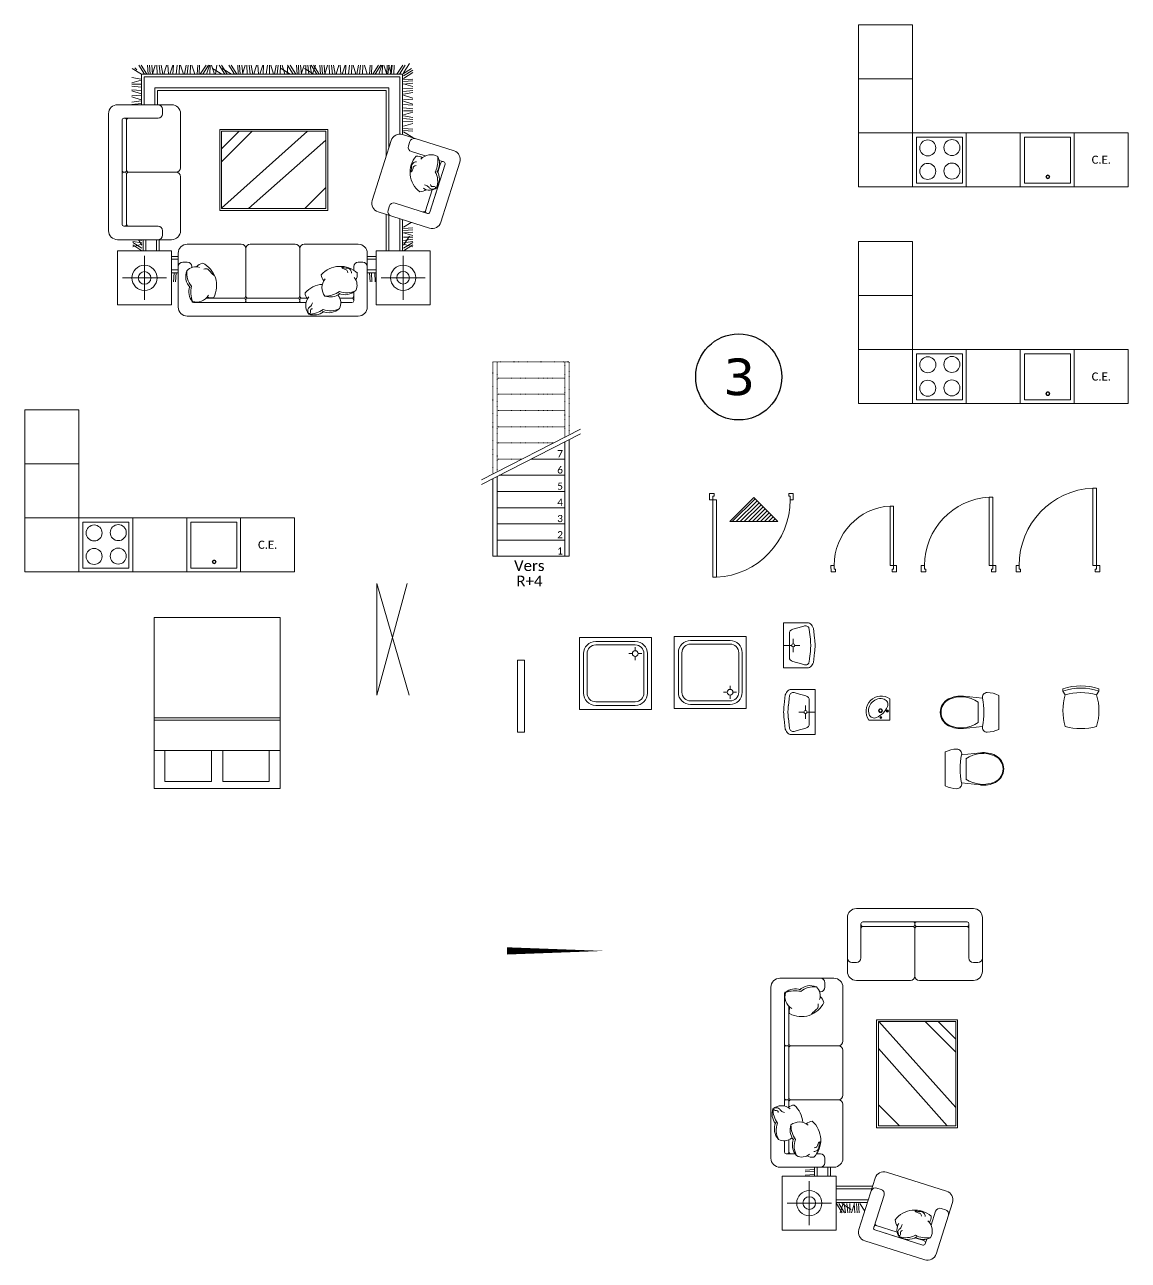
# Model space of a CAD drawing. Header units: millimetres. Extents: x -14819 to 43195, y -10328 to 20814.
# Drawn here: x -5860 to -4633, y -2181 to -808 of the extents above; entities that cross this region are included whole.
import ezdxf
from ezdxf.enums import TextEntityAlignment as Align

# ---------------------------------------------------------------- set-up
doc = ezdxf.new("R2010")
doc.units = ezdxf.units.MM
doc.linetypes.add('ACAD_ISO03W100', pattern=[30, 12, -18])
doc.linetypes.add('Chemin', pattern=[0.5, 0.3, -0.2])
for name, color, linetype, lineweight in [('04 - Vu', 34, 'Continuous', 18), ('05 - Menuiserie', 150, 'Continuous', 5), ('14 - Sanitaires', 130, 'Continuous', 9), ('50 - Signes', 12, 'Continuous', 9), ('52 - Projections', 22, 'ACAD_ISO03W100', 5), ('59 - TxT', 120, 'Continuous', 0), ('60 - Mobilier', 112, 'Continuous', 9), ('Etiquette', 7, 'Continuous', 13), ('Texte', 7, 'Continuous', 18)]:
    doc.layers.add(name, color=color, linetype=linetype, lineweight=lineweight)
doc.layers.add('_N° LOT', color=170, linetype='Continuous')
doc.styles.add('Legend', font='calibri.ttf')
doc.styles.add('style1', font='verdana.ttf')

# ---------------------------------------------------------------- blocks, each defined once
blk = doc.blocks.new('A$C25e289c3')
at = {"layer": '14 - Sanitaires', "color": 251, "true_color": 0x666666}
for p, q in [((-34.5, 32.9), (-33.2, 44)), ((-28.5, 43.2), (-28.9, 39.8)), ((0, 50.1), (-27.6, 50.1)), ((-23.5, 46.6), (-20.1, 45.7)), ((-20.1, 45.7), (-10.2, 43)), ((0, 50.1), (0, 0)), ((-29.8, 31.8), (-28.9, 39.8)), ((-10.7, 26.8), (-10.7, 32.4)), ((-6.5, 11.9), (-6.5, 38.2)), ((-34.5, 17.2), (-33.2, 6.1)), ((-29.8, 18.3), (-28.9, 10.3)), ((-12.4, 25), (-18.1, 25)), ((-10.7, 23.3), (-10.7, 17.6)), ((-9, 25), (0, 25)), ((-28.5, 6.9), (-28.9, 10.3)), ((0, 0), (-27.6, 0)), ((-23.5, 3.4), (-20.1, 4.4)), ((-20.1, 4.4), (-10.2, 7.1))]:
    blk.add_line(p, q, dxfattribs=at)
for centre, radius, start, end in [((-21.9, 40.5), 11.8, 133.9763, 162.942), ((-27, 45.2), 4.87, 97.0143, 129.7093), ((-24.5, 42.8), 4, 74.7976, 173.5074), ((-11.5, 38.2), 5, 0, 74.7976), ((30, 25), 65, 173.0334, 186.9663), ((29.8, 25), 60, 173.5074, 186.4924), ((-10.7, 25), 1.72, 270.0000000237623, 269.9999827206719), ((-21.9, 9.6), 11.8, 197.0579, 226.0236), ((-27, 4.8), 4.87, 230.2906, 262.9856), ((-24.5, 7.3), 4, 186.4925, 285.2023), ((-11.5, 11.9), 5, 285.2024, 359.9999)]:
    blk.add_arc(centre, radius, start, end, dxfattribs=at)
blk = doc.blocks.new('A$Cf6694d94')
at = {"layer": '14 - Sanitaires', "color": 251, "true_color": 0x666666}
for p, q in [((62, 75.5), (18, 75.5)), ((62, 71.6), (18, 71.6)), ((80, 80), (80, 0)), ((4.5, 62), (4.5, 18)), ((8.4, 62), (8.4, 18)), ((71.6, 18), (71.6, 62)), ((75.5, 18), (75.5, 62)), ((14.8, 18), (10.8, 18)), ((18, 21.2), (18, 25.2)), ((18, 14.8), (18, 10.8)), ((21.2, 18), (25.2, 18)), ((0, 0), (80, 0)), ((18, 8.4), (62, 8.4)), ((18, 4.5), (62, 4.5))]:
    blk.add_line(p, q, dxfattribs=at)
blk.add_lwpolyline([(80, 80), (0, 80), (0, 0)], dxfattribs=at)
blk.add_circle((18, 18), 3.2, dxfattribs=at)
for centre, radius, start, end in [((18, 62), 13.5, 90, 180), ((18, 62), 9.56, 90, 180), ((62, 62), 13.5, 360, 90), ((62, 62), 9.56, 360, 90), ((18, 18), 13.5, 180, 270), ((18, 18), 9.56, 180, 270), ((62, 18), 13.5, 270, 360), ((62, 18), 9.56, 270, 360)]:
    blk.add_arc(centre, radius, start, end, dxfattribs=at)
blk = doc.blocks.new('A$Cbc0bb2b0')
at = {"layer": '05 - Menuiserie', "linetype": 'Continuous'}
for points in [[(-37.6, 17.6), (-33, 15.5), (-34.3, 12.8), (-35.7, 13.4), (-37.4, 9.8), (-40.5, 11.3), (-37.6, 17.6)], [(27.7, -20.7), (31.4, -22.5), (-0.9, -91.3), (-4.6, -89.5), (27.7, -20.7)], [(37.6, -17.6), (33, -15.5), (31.8, -18.2), (33.1, -18.9), (31.4, -22.5), (34.6, -24), (37.6, -17.6)]]:
    blk.add_lwpolyline(points, dxfattribs=at)
at = {"layer": '50 - Signes', "linetype": 'Continuous'}
blk.add_arc((31.7, -22.5), 76.2, 154.9276, 241.5756, dxfattribs=at)
blk = doc.blocks.new('A$C30cf920b')
at = {"layer": '05 - Menuiserie', "linetype": 'Continuous'}
for points in [[(-33, 15.5), (-28.5, 13.4), (-29.8, 10.7), (-31.1, 11.3), (-32.8, 7.7), (-36, 9.2), (-33, 15.5)], [(-29.6, 6.1), (-32.8, 7.7), (-60.9, -52.1), (-57.6, -53.6), (-29.6, 6.1)], [(33, -15.5), (28.5, -13.4), (27.2, -16.1), (28.6, -16.7), (26.9, -20.4), (30.1, -21.8), (33, -15.5)]]:
    blk.add_lwpolyline(points, dxfattribs=at)
at = {"layer": '50 - Signes', "color": 30, "linetype": 'Continuous'}
blk.add_arc((-33, 7.8), 66.2, 248.1546, 334.8026, dxfattribs=at)
blk = doc.blocks.new('A$C3ab45c8f')
at = {"layer": '05 - Menuiserie', "linetype": 'Continuous'}
for points in [[(38.8, 7), (43, 7), (43, 93), (38.8, 93), (38.8, 7)], [(-46.5, 0), (-41.5, 0), (-41.5, 3), (-43, 3), (-43, 7), (-46.5, 7), (-46.5, 0)], [(46.5, 0), (41.5, 0), (41.5, 3), (43, 3), (43, 7), (46.5, 7), (46.5, 0)]]:
    blk.add_lwpolyline(points, dxfattribs=at)
at = {"layer": '50 - Signes', "color": 64, "linetype": 'Continuous'}
blk.add_arc((42.7, 7.4), 85.7, 92.5887, 180.254, dxfattribs=at)
blk = doc.blocks.new('A$Cd99badf2')
at = {"layer": '14 - Sanitaires', "color": 251, "true_color": 0x666666}
for p, q in [((-18.1, 15.6), (-39.3, 17.9)), ((0, -18.9), (0, 18.9)), ((-23.1, -11.3), (-23.1, 11.3)), ((-18.1, -15.6), (-39.3, -17.9))]:
    blk.add_line(p, q, dxfattribs=at)
for centre, major_axis, start_param, end_param in [((-48.4, 0), (0, -16.7), 3.601916, 5.822859), ((-48.4, 0), (0, -15.9), 3.60199, 5.822808), ((-42.5, -11.9), (0, -30), 3.034838, 3.601943), ((-41.8, -15.6), (0, -32.8), 2.52997, 3.570063), ((-13, 16.7), (0, -5.31), 3.141628, 4.912784), ((-94.8, 0), (0, -78.5), 1.370375, 1.771221), ((-13, -6.7), (0, -28.7), 2.672126, 3.141601), ((-41.8, 15.6), (0, -32.8), -0.42847, 0.611623), ((-42.5, 11.9), (0, -30), -0.46035, 0.106755), ((-13, -16.7), (0, -5.31), 4.511994, 6.28315), ((-13, 6.7), (0, -28.7), -0.000008, 0.469466)]:
    blk.add_ellipse(centre, major_axis=major_axis, ratio=0.9963, start_param=start_param, end_param=end_param, dxfattribs=at)
blk = doc.blocks.new('A$C1f02ad1f')
at = {"layer": '60 - Mobilier', "color": 251, "true_color": 0x666666}
blk.add_lwpolyline([(17.5, -37.5, 0.142857), (17.5, -2.5), (20, 1.7), (20, 4.2, 0.16432), (-20, 4.2), (-20, 1.7), (-17.5, -2.5, 0.142857), (-17.5, -37.5, 0.142857)], format="xyb", close=True, dxfattribs=at)
for centre, start, end in [((0, -57.5), 71.3371, 108.6629), ((0, -62.5), 73.7398, 106.2602)]:
    blk.add_arc(centre, 62.5, start, end, dxfattribs=at)
blk = doc.blocks.new('N° LOT')
blk.add_circle((0, 0), 0.525)
at = {"style": 'style1'}
blk.add_attdef('LOT', text='', height=0.263, dxfattribs=at).set_placement((0.006, 0.001), align=Align.MIDDLE_CENTER)
blk = doc.blocks.new('A$C5cb1e6e4')
at = {"layer": '14 - Sanitaires', "color": 251, "true_color": 0x666666}
for q in [(0, 392), (393, 0)]:
    blk.add_line((0, 0), q, dxfattribs=at)
for centre, radius in [((48, 168), 19), ((48, 168), 10), ((175, 175), 34.6), ((168, 48), 19), ((175, 175), 26.5), ((168, 48), 10)]:
    blk.add_circle(centre, radius, dxfattribs=at)
for centre, radius, start, end in [((163, 161), 282, 325.0241, 125.2347), ((138, 290), 100, 108.4349, 204.3843), ((420, 418), 410, 204.3843, 245.6157), ((176, 174), 222, 341.5651, 108.4349), ((292, 136), 100, 245.6157, 341.5651)]:
    blk.add_arc(centre, radius, start, end, dxfattribs=at)
blk = doc.blocks.new('A$Ca6e70836')
at = {"layer": '60 - Mobilier', "color": 251, "true_color": 0x666666}
for p, q in [((190, 140), (0, 140)), ((0, 140), (0, 0)), ((42.2, 140), (42.1, 0)), ((75.6, 140), (75.6, 0)), ((78.4, 140), (78.3, 0)), ((190, 0), (190, 140)), ((7.8, 128), (42.3, 128)), ((7.8, 128), (7.8, 76.4)), ((42.2, 76.4), (7.8, 76.4)), ((7.7, 63.5), (7.7, 12)), ((42.1, 63.5), (7.7, 63.5)), ((0, 0), (190, 0)), ((7.7, 12), (42.1, 12))]:
    blk.add_line(p, q, dxfattribs=at)
blk = doc.blocks.new('A$C939d5380')
at = {"layer": '60 - Mobilier', "color": 251, "true_color": 0x666666}
for points in [[(60, 180), (0, 180), (0, 120), (60, 120)], [(60, 120), (0, 120), (0, 60), (60, 60)], [(60, 60), (0, 60), (0, 0), (60, 0)], [(120, 60), (60, 60), (60, 0), (120, 0)], [(115.6, 4), (64.5, 4), (64.5, 55.1), (115.6, 55.1)], [(180, 60), (120, 60), (120, 0), (180, 0)], [(240, 60), (180, 60), (180, 0), (240, 0)], [(235.7, 4), (184.6, 4), (184.6, 55.1), (235.7, 55.1)], [(300, 60), (240, 60), (240, 0), (300, 0)]]:
    blk.add_lwpolyline(points, close=True, dxfattribs=at)
for centre, radius in [((77.2, 43.1), 8.9), ((104, 43.5), 8.9), ((77.1, 17), 8.9), ((103.9, 17.4), 8.9), ((210.6, 11), 2.07), ((210.6, 11), 1.64)]:
    blk.add_circle(centre, radius, dxfattribs=at)
at = {"layer": '59 - TxT', "linetype": 'Chemin', "ltscale": 0.1, "style": 'Legend'}
blk.add_text('C.E.', height=9, dxfattribs=at).set_placement((270, 30), align=Align.MIDDLE_CENTER)
blk = doc.blocks.new('A$C1CFF74B6')
at = {"layer": '50 - Signes', "linetype": 'Continuous', "transparency": 33554687}
h = blk.add_hatch(dxfattribs=at)
h.set_pattern_fill('ANSI31', color=256)
h.set_pattern_definition([(45, (-8269.608, -2297.6024), (-2.245064, 2.245064), [])])
h.paths.add_polyline_path([(26.75, 26.75), (0, 0), (53.5, 0)])
at = {"layer": '50 - Signes', "linetype": 'Continuous'}
for points in [[(53.5, 0), (26.75, 26.75), (0, 0)], [(0, 0), (53.5, 0)]]:
    blk.add_lwpolyline(points, dxfattribs=at)

msp = doc.modelspace()

# ---------------------------------------------------------------- linework, layer by layer
at = {"layer": '04 - Vu', "ltscale": 0.3}
for p, q in [((-5297.13, -1290.56), (-5259.63, -1290.56)), ((-5297.13, -1290.56), (-5259.63, -1290.56)), ((-5332.32, -1308.56), (-5259.63, -1308.56)), ((-5334.63, -1326.56), (-5259.63, -1326.56)), ((-5334.63, -1326.56), (-5259.63, -1326.56)), ((-5334.63, -1344.56), (-5259.63, -1344.56)), ((-5334.63, -1344.56), (-5259.63, -1344.56)), ((-5334.63, -1362.56), (-5259.63, -1362.56)), ((-5334.63, -1362.56), (-5259.63, -1362.56)), ((-5334.63, -1380.56), (-5259.63, -1380.56)), ((-5334.63, -1380.56), (-5259.63, -1380.56)), ((-5334.63, -1398.56), (-5259.63, -1398.56)), ((-5334.63, -1398.56), (-5259.63, -1398.56))]:
    msp.add_line(p, q, dxfattribs=at)
at = {"layer": '04 - Vu', "linetype": 'Continuous'}
for points in [[(-5259.63, -1398.56), (-5259.63, -1271.38)], [(-5254.63, -1398.56), (-5254.63, -1268.82)], [(-5334.63, -1398.56), (-5339.63, -1398.56)], [(-5259.63, -1398.56), (-5254.63, -1398.56)]]:
    msp.add_lwpolyline(points, dxfattribs=at)
at = {"layer": '04 - Vu', "ltscale": 0.3}
for points in [[(-5339.63, -1398.56), (-5339.63, -1312.3)], [(-5334.63, -1398.56), (-5334.63, -1309.74)]]:
    msp.add_lwpolyline(points, dxfattribs=at)
at = {"layer": '14 - Sanitaires', "color": 251, "true_color": 0x666666}
msp.add_lwpolyline([(-5312.16, -1513.99), (-5312.16, -1593.99), (-5304.16, -1593.99), (-5304.16, -1513.99), (-5312.16, -1513.99)], dxfattribs=at)
at = {"layer": '50 - Signes', "ltscale": 0.3, "flags": 128}
for points in [[(-5297.13, -1285.56, 0, 0, 0), (-5297.13, -1200.56, 20, 0, 0), (-5297.13, -1182.56, 0, 0, 0)], [(-5297.13, -1285.56, 0, 0, 0), (-5297.13, -1200.56, 20, 0, 0), (-5297.13, -1182.56, 0, 0, 0)], [(-5297.13, -1398.56, 0, 0, 0), (-5297.13, -1308.56, 20, 0, 0), (-5297.13, -1290.56, 0, 0, 0)], [(-5297.13, -1398.56, 0, 0, 0), (-5297.13, -1308.56, 20, 0, 0), (-5297.13, -1290.56, 0, 0, 0)]]:
    msp.add_lwpolyline(points, format="xyseb", dxfattribs=at)
at = {"layer": '50 - Signes', "linetype": 'Continuous', "flags": 128}
for points in [[(-5352.13, -1313.69), (-5242.13, -1257.43)], [(-5352.13, -1318.69), (-5242.13, -1262.43)]]:
    msp.add_lwpolyline(points, dxfattribs=at)
at = {"layer": '52 - Projections', "ltscale": 0.04}
for points in [[(-5339.63, -1307.3), (-5339.63, -1182.56)], [(-5339.63, -1182.56), (-5254.63, -1182.56)], [(-5334.63, -1304.74), (-5334.63, -1182.56)], [(-5259.63, -1266.38), (-5259.63, -1182.56)], [(-5254.63, -1263.82), (-5254.63, -1182.56)], [(-5334.63, -1200.56), (-5259.63, -1200.56)], [(-5334.63, -1218.56), (-5259.63, -1218.56)], [(-5334.63, -1236.56), (-5259.63, -1236.56)], [(-5334.63, -1254.56), (-5259.63, -1254.56)], [(-5334.63, -1272.56), (-5271.72, -1272.56)], [(-5334.63, -1290.56), (-5306.91, -1290.56)]]:
    msp.add_lwpolyline(points, dxfattribs=at)
at = {"layer": '60 - Mobilier', "color": 251, "true_color": 0x666666}
for p, q in [((-5438.68, -861.24), (-5432.3, -851.07)), ((-5730.15, -862.82), (-5740.32, -856.43)), ((-5737.39, -855.84), (-5735.33, -857.91)), ((-5726.69, -862.82), (-5733.07, -852.65)), ((-5723.99, -862.82), (-5730.37, -852.65)), ((-5730.15, -862.82), (-5730.15, -896.69)), ((-5439.93, -862.82), (-5730.15, -862.82)), ((-5722.53, -862.82), (-5723.16, -852.65)), ((-5720.43, -862.82), (-5721.06, -852.65)), ((-5717.64, -862.82), (-5718.57, -852.65)), ((-5714.73, -852.65), (-5717.89, -862.82)), ((-5712.74, -862.82), (-5712.94, -852.65)), ((-5709.39, -862.82), (-5710.54, -852.65)), ((-5706.44, -862.82), (-5708.07, -852.65)), ((-5702.14, -852.65), (-5705.3, -862.82)), ((-5700.11, -862.82), (-5700.77, -852.65)), ((-5698.64, -862.82), (-5695.19, -852.65)), ((-5695, -862.82), (-5694.34, -852.65)), ((-5691.38, -862.82), (-5690.23, -852.65)), ((-5688.03, -862.82), (-5687.83, -852.65)), ((-5686.47, -852.65), (-5683.3, -862.82)), ((-5682.16, -862.82), (-5680.53, -852.65)), ((-5679.21, -862.82), (-5678.07, -852.65)), ((-5675.86, -862.82), (-5675.67, -852.65)), ((-5673.87, -852.65), (-5670.71, -862.82)), ((-5668.18, -862.82), (-5667.54, -852.65)), ((-5666.08, -862.82), (-5665.44, -852.65)), ((-5664.62, -862.82), (-5658.23, -852.65)), ((-5661.92, -862.82), (-5655.54, -852.65)), ((-5657.84, -862.82), (-5654.38, -852.65)), ((-5654.2, -862.82), (-5653.54, -852.65)), ((-5652.17, -852.65), (-5649.01, -862.82)), ((-5640.83, -862.82), (-5650.99, -856.43)), ((-5647.87, -862.82), (-5646.24, -852.65)), ((-5637.36, -862.82), (-5643.74, -852.65)), ((-5634.66, -862.82), (-5641.04, -852.65)), ((-5630.04, -862.82), (-5640.2, -856.43)), ((-5626.57, -862.82), (-5632.95, -852.65)), ((-5623.87, -862.82), (-5630.25, -852.65)), ((-5622.41, -862.82), (-5623.04, -852.65)), ((-5620.31, -862.82), (-5620.95, -852.65)), ((-5617.52, -862.82), (-5618.45, -852.65)), ((-5614.61, -852.65), (-5617.78, -862.82)), ((-5612.62, -862.82), (-5612.82, -852.65)), ((-5609.27, -862.82), (-5610.42, -852.65)), ((-5606.32, -862.82), (-5607.95, -852.65)), ((-5602.02, -852.65), (-5605.18, -862.82)), ((-5599.99, -862.82), (-5600.65, -852.65)), ((-5598.52, -862.82), (-5595.07, -852.65)), ((-5594.88, -862.82), (-5594.22, -852.65)), ((-5591.26, -862.82), (-5590.11, -852.65)), ((-5587.91, -862.82), (-5587.71, -852.65)), ((-5586.35, -852.65), (-5583.18, -862.82)), ((-5582.04, -862.82), (-5580.42, -852.65)), ((-5579.09, -862.82), (-5577.95, -852.65)), ((-5575.75, -862.82), (-5575.55, -852.65)), ((-5564.73, -862.82), (-5574.89, -856.43)), ((-5573.76, -852.65), (-5570.59, -862.82)), ((-5568.06, -862.82), (-5567.42, -852.65)), ((-5561.26, -862.82), (-5567.64, -852.65)), ((-5558.56, -862.82), (-5564.94, -852.65)), ((-5557.1, -862.82), (-5557.74, -852.65)), ((-5555, -862.82), (-5555.64, -852.65)), ((-5552.21, -862.82), (-5553.14, -852.65)), ((-5549.3, -852.65), (-5552.47, -862.82)), ((-5538.6, -862.82), (-5548.77, -856.43)), ((-5547.31, -862.82), (-5547.51, -852.65)), ((-5543.96, -862.82), (-5545.11, -852.65)), ((-5541.01, -862.82), (-5542.64, -852.65)), ((-5535.13, -862.82), (-5541.52, -852.65)), ((-5536.71, -852.65), (-5539.87, -862.82)), ((-5532.43, -862.82), (-5538.82, -852.65)), ((-5530.98, -862.82), (-5531.61, -852.65)), ((-5528.88, -862.82), (-5529.51, -852.65)), ((-5526.09, -862.82), (-5527.01, -852.65)), ((-5523.18, -852.65), (-5526.34, -862.82)), ((-5521.19, -862.82), (-5521.39, -852.65)), ((-5517.84, -862.82), (-5518.99, -852.65)), ((-5514.89, -862.82), (-5516.52, -852.65)), ((-5510.59, -852.65), (-5513.75, -862.82)), ((-5508.56, -862.82), (-5509.22, -852.65)), ((-5507.09, -862.82), (-5503.63, -852.65)), ((-5503.45, -862.82), (-5502.79, -852.65)), ((-5499.82, -862.82), (-5498.68, -852.65)), ((-5496.48, -862.82), (-5496.28, -852.65)), ((-5494.92, -852.65), (-5491.75, -862.82)), ((-5490.61, -862.82), (-5488.98, -852.65)), ((-5487.66, -862.82), (-5486.52, -852.65)), ((-5484.31, -862.82), (-5484.11, -852.65)), ((-5482.32, -852.65), (-5479.16, -862.82)), ((-5476.62, -862.82), (-5475.99, -852.65)), ((-5474.52, -862.82), (-5473.89, -852.65)), ((-5473.07, -862.82), (-5466.68, -852.65)), ((-5470.37, -862.82), (-5463.98, -852.65)), ((-5466.29, -862.82), (-5462.83, -852.65)), ((-5462.65, -862.82), (-5461.99, -852.65)), ((-5460.62, -852.65), (-5457.45, -862.82)), ((-5457.34, -862.82), (-5457.14, -852.65)), ((-5456.31, -862.82), (-5454.69, -852.65)), ((-5455.35, -852.65), (-5452.19, -862.82)), ((-5453.36, -862.82), (-5452.22, -852.65)), ((-5452.44, -862.82), (-5451.51, -852.65)), ((-5449.65, -862.82), (-5449.02, -852.65)), ((-5446.09, -862.82), (-5439.71, -852.65)), ((-5443.39, -862.82), (-5437.01, -852.65)), ((-5439.93, -862.82), (-5429.76, -856.43)), ((-5439.93, -929.95), (-5439.93, -862.82)), ((-5438.68, -864.71), (-5428.51, -858.33)), ((-5438.68, -867.41), (-5428.51, -861.02)), ((-5730.52, -868.17), (-5740.69, -866.54)), ((-5740.69, -872.47), (-5730.52, -869.31)), ((-5730.52, -874.03), (-5740.69, -873.83)), ((-5730.52, -877.38), (-5740.69, -876.24)), ((-5727.15, -865.82), (-5727.15, -896.69)), ((-5442.93, -865.82), (-5727.15, -865.82)), ((-5715.15, -896.69), (-5715.15, -877.82)), ((-5715.15, -877.82), (-5454.93, -877.82)), ((-5454.93, -877.82), (-5454.93, -944.42)), ((-5442.93, -929.5), (-5442.93, -865.82)), ((-5438.68, -868.87), (-5428.51, -868.23)), ((-5438.68, -870.97), (-5428.51, -870.33)), ((-5438.68, -873.75), (-5428.51, -872.83)), ((-5428.51, -876.66), (-5438.68, -873.5)), ((-5438.68, -878.65), (-5428.51, -878.46)), ((-5730.52, -881), (-5740.69, -880.34)), ((-5730.52, -884.64), (-5740.69, -881.19)), ((-5730.52, -886.11), (-5740.69, -886.78)), ((-5740.69, -888.14), (-5730.52, -891.31)), ((-5730.52, -892.45), (-5740.69, -894.07)), ((-5712.15, -880.82), (-5712.15, -896.69)), ((-5457.93, -880.82), (-5712.15, -880.82)), ((-5457.93, -953.9), (-5457.93, -880.82)), ((-5438.68, -882), (-5428.51, -880.86)), ((-5438.68, -884.95), (-5428.51, -883.32)), ((-5428.51, -889.26), (-5438.68, -886.09)), ((-5438.68, -891.28), (-5428.51, -890.62)), ((-5696.62, -896.69), (-5756.62, -896.69)), ((-5730.52, -895.4), (-5740.69, -896.54)), ((-5706.62, -906.69), (-5706.62, -901.69)), ((-5438.68, -892.75), (-5428.51, -896.21)), ((-5438.68, -896.39), (-5428.51, -897.05)), ((-5438.68, -900.02), (-5428.51, -901.16)), ((-5438.68, -903.36), (-5428.51, -903.56)), ((-5428.51, -904.93), (-5438.68, -908.09)), ((-5766.62, -906.69), (-5766.62, -1036.69)), ((-5751.62, -1029.69), (-5751.62, -913.69)), ((-5749.62, -911.69), (-5711.62, -911.69)), ((-5746.62, -969.69), (-5746.62, -913.69)), ((-5686.62, -966.69), (-5686.62, -906.69)), ((-5438.68, -909.23), (-5428.51, -910.86)), ((-5438.68, -912.18), (-5428.51, -913.33)), ((-5438.68, -915.53), (-5428.51, -915.73)), ((-5428.51, -917.52), (-5438.68, -920.68)), ((-5522.97, -924.19), (-5642.97, -924.19)), ((-5642.97, -924.19), (-5642.97, -1014.19)), ((-5524.97, -926.19), (-5640.97, -926.19)), ((-5640.97, -926.19), (-5640.97, -1012.19)), ((-5621.44, -926.19), (-5640.97, -945.72)), ((-5607.07, -926.19), (-5640.97, -960.09)), ((-5545.34, -926.19), (-5640.97, -1011.81)), ((-5524.97, -1012.19), (-5524.97, -926.19)), ((-5522.97, -1014.19), (-5522.97, -924.19)), ((-5382.66, -948.07), (-5439.87, -929.97)), ((-5438.68, -923.22), (-5428.51, -923.85)), ((-5438.68, -925.32), (-5428.51, -925.95)), ((-5438.68, -926.78), (-5428.51, -933.16)), ((-5524.97, -935.99), (-5611.17, -1012.19)), ((-5452.42, -936.49), (-5473.53, -1003.23)), ((-5433.35, -942.52), (-5431.84, -937.75)), ((-5430.09, -948.8), (-5414.62, -953.69)), ((-5399.25, -958.55), (-5393.86, -960.26)), ((-5397.26, -1027.36), (-5376.14, -960.62)), ((-5394.81, -959.96), (-5393.86, -960.26)), ((-5749.62, -971.69), (-5748.62, -971.69)), ((-5746.62, -973.69), (-5746.62, -1029.69)), ((-5691.62, -971.69), (-5744.12, -971.69)), ((-5392.56, -962.77), (-5409.45, -1016.16)), ((-5400.66, -971.82), (-5397.87, -962.99)), ((-5397.87, -962.99), (-5397.32, -961.26)), ((-5686.62, -1036.69), (-5686.62, -976.69)), ((-5397.64, -978.82), (-5409.45, -1016.16)), ((-5524.97, -988.79), (-5548.36, -1012.19)), ((-5414.22, -1014.65), (-5406.82, -991.27)), ((-5642.97, -1014.19), (-5522.97, -1014.19)), ((-5640.97, -1012.19), (-5524.97, -1012.19)), ((-5467.02, -1015.78), (-5409.81, -1033.88)), ((-5454.46, -1009.26), (-5455.97, -1014.03)), ((-5411.96, -1017.46), (-5448.19, -1006)), ((-5457.93, -1059.03), (-5457.93, -1018.65)), ((-5454.93, -1019.6), (-5454.93, -1059.03)), ((-5442.93, -1059.03), (-5442.93, -1023.4)), ((-5439.93, -1059.03), (-5439.93, -1024.35)), ((-5438.68, -1032.84), (-5430.11, -1027.45)), ((-5411.96, -1017.46), (-5412.91, -1017.16)), ((-5749.62, -1031.69), (-5711.62, -1031.69)), ((-5706.62, -1036.69), (-5706.62, -1041.69)), ((-5438.68, -1034.29), (-5428.51, -1033.66)), ((-5438.68, -1036.39), (-5428.51, -1035.76)), ((-5438.68, -1039.18), (-5428.51, -1038.26)), ((-5428.51, -1042.09), (-5438.68, -1038.93)), ((-5438.68, -1052.79), (-5432.3, -1042.63)), ((-5756.62, -1046.69), (-5696.62, -1046.69)), ((-5729.56, -1050.38), (-5739.73, -1048.75)), ((-5729.56, -1056.26), (-5739.73, -1049.88)), ((-5739.73, -1054.68), (-5729.56, -1051.52)), ((-5729.56, -1058.96), (-5739.73, -1052.58)), ((-5729.56, -1047.43), (-5736.17, -1046.69)), ((-5729.56, -1052.79), (-5733.4, -1046.69)), ((-5728.32, -1059.03), (-5728.32, -1046.69)), ((-5725.32, -1059.03), (-5725.32, -1046.69)), ((-5713.32, -1046.69), (-5713.32, -1059.03)), ((-5710.32, -1059.03), (-5710.32, -1046.69)), ((-5619.12, -1051.69), (-5679.12, -1051.69)), ((-5614.12, -1109.19), (-5614.12, -1056.69)), ((-5559.12, -1051.69), (-5609.12, -1051.69)), ((-5554.12, -1109.19), (-5554.12, -1056.69)), ((-5489.12, -1051.69), (-5549.12, -1051.69)), ((-5438.68, -1044.08), (-5428.51, -1043.88)), ((-5438.68, -1047.43), (-5428.51, -1046.29)), ((-5438.68, -1050.38), (-5428.51, -1048.75)), ((-5438.68, -1056.26), (-5428.51, -1049.88)), ((-5428.51, -1054.68), (-5438.68, -1051.52)), ((-5438.68, -1058.96), (-5428.51, -1052.58)), ((-5756.62, -1059.19), (-5696.62, -1059.19)), ((-5756.62, -1119.19), (-5756.62, -1059.19)), ((-5726.62, -1064.69), (-5726.62, -1113.69)), ((-5696.62, -1059.19), (-5696.62, -1119.19)), ((-5689.12, -1065.39), (-5696.62, -1065.39)), ((-5696.62, -1068.39), (-5689.12, -1068.39)), ((-5689.12, -1061.69), (-5689.12, -1121.69)), ((-5479.12, -1121.69), (-5479.12, -1061.69)), ((-5479.12, -1065.39), (-5469.22, -1065.39)), ((-5469.22, -1068.39), (-5479.12, -1068.39)), ((-5469.22, -1059.03), (-5409.22, -1059.03)), ((-5469.22, -1119.03), (-5469.22, -1059.03)), ((-5439.22, -1113.53), (-5439.22, -1064.53)), ((-5409.22, -1059.03), (-5409.22, -1119.03)), ((-5689.12, -1080.39), (-5696.62, -1080.39)), ((-5689.12, -1083.39), (-5696.62, -1083.39)), ((-5693.72, -1083.39), (-5694.35, -1093.56)), ((-5691.62, -1083.39), (-5692.25, -1093.56)), ((-5679.12, -1071.69), (-5684.12, -1071.69)), ((-5674.12, -1077.53), (-5674.12, -1076.69)), ((-5494.12, -1076.69), (-5494.12, -1080.84)), ((-5484.12, -1071.69), (-5489.12, -1071.69)), ((-5479.12, -1080.39), (-5469.22, -1080.39)), ((-5479.12, -1083.39), (-5469.22, -1083.39)), ((-5476.62, -1083.39), (-5475.99, -1093.56)), ((-5474.52, -1083.39), (-5473.89, -1093.56)), ((-5470.85, -1083.39), (-5470.22, -1093.56)), ((-5751.12, -1089.19), (-5702.12, -1089.19)), ((-5463.72, -1089.03), (-5414.72, -1089.03)), ((-5616.12, -1111.69), (-5658.08, -1111.69)), ((-5556.12, -1111.69), (-5612.12, -1111.69)), ((-5552.12, -1111.69), (-5546, -1111.69)), ((-5509.64, -1111.69), (-5496.12, -1111.69)), ((-5494.12, -1104.93), (-5494.12, -1114.69)), ((-5696.62, -1119.19), (-5756.62, -1119.19)), ((-5674.12, -1114.69), (-5674.12, -1114.43)), ((-5547.04, -1116.69), (-5672.12, -1116.69)), ((-5614.12, -1114.69), (-5614.12, -1113.69)), ((-5554.12, -1114.69), (-5554.12, -1113.69)), ((-5496.12, -1116.69), (-5508.46, -1116.69)), ((-5409.22, -1119.03), (-5469.22, -1119.03)), ((-5679.12, -1131.69), (-5489.12, -1131.69)), ((-4805.46, -1789.93), (-4935.46, -1789.93)), ((-4945.46, -1799.93), (-4945.46, -1859.93)), ((-4930.46, -1806.93), (-4930.46, -1844.93)), ((-4928.46, -1804.93), (-4812.46, -1804.93)), ((-4872.46, -1809.93), (-4928.46, -1809.93)), ((-4870.46, -1806.93), (-4870.46, -1807.93)), ((-4870.46, -1864.93), (-4870.46, -1812.43)), ((-4868.46, -1809.93), (-4812.46, -1809.93)), ((-4810.46, -1806.93), (-4810.46, -1844.93)), ((-4795.46, -1859.93), (-4795.46, -1799.93)), ((-4935.46, -1849.93), (-4940.46, -1849.93)), ((-4805.46, -1849.93), (-4800.46, -1849.93)), ((-5030.46, -1877.43), (-5030.46, -2067.43)), ((-4960.46, -1867.43), (-5020.46, -1867.43)), ((-4970.46, -1877.43), (-4970.46, -1872.43)), ((-4950.46, -1937.43), (-4950.46, -1877.43)), ((-4935.46, -1869.93), (-4875.46, -1869.93)), ((-4865.46, -1869.93), (-4805.46, -1869.93)), ((-5015.46, -2009.51), (-5015.46, -1884.43)), ((-5013.46, -1882.43), (-5013.21, -1882.43)), ((-4976.31, -1882.43), (-4975.46, -1882.43)), ((-5010.46, -1940.43), (-5010.46, -1898.47)), ((-4912.96, -1913.58), (-4912.96, -2033.58)), ((-4822.96, -1913.58), (-4912.96, -1913.58)), ((-4910.96, -1915.58), (-4910.96, -2031.58)), ((-4824.96, -1915.58), (-4910.96, -1915.58)), ((-4824.96, -2011.21), (-4910.59, -1915.58)), ((-4824.96, -1949.49), (-4858.86, -1915.58)), ((-4824.96, -1935.12), (-4844.49, -1915.58)), ((-4824.96, -2031.58), (-4824.96, -1915.58)), ((-4822.96, -2033.58), (-4822.96, -1913.58)), ((-5013.46, -1942.43), (-5012.46, -1942.43)), ((-5010.46, -2000.43), (-5010.46, -1944.43)), ((-5007.96, -1942.43), (-4955.46, -1942.43)), ((-4950.46, -1997.43), (-4950.46, -1947.43)), ((-4834.76, -2031.58), (-4910.96, -1945.38)), ((-5013.46, -2002.43), (-5012.46, -2002.43)), ((-5010.46, -2004.43), (-5010.46, -2010.55)), ((-5007.96, -2002.43), (-4955.46, -2002.43)), ((-4950.46, -2067.43), (-4950.46, -2007.43)), ((-4887.57, -2031.58), (-4910.96, -2008.19)), ((-4910.96, -2031.58), (-4824.96, -2031.58)), ((-4912.96, -2033.58), (-4822.96, -2033.58)), ((-5015.46, -2060.43), (-5015.46, -2048.09)), ((-5010.46, -2046.92), (-5010.46, -2060.43)), ((-5003.71, -2062.43), (-5013.46, -2062.43)), ((-4975.46, -2062.43), (-4979.61, -2062.43)), ((-4970.46, -2072.43), (-4970.46, -2067.43)), ((-5020.46, -2077.43), (-4960.46, -2077.43)), ((-4982.16, -2079.93), (-4992.33, -2080.56)), ((-4982.16, -2082.03), (-4992.33, -2082.66)), ((-4982.16, -2085.7), (-4992.33, -2086.34)), ((-4982.16, -2077.43), (-4982.16, -2087.34)), ((-4979.16, -2077.43), (-4979.16, -2087.34)), ((-4967.16, -2087.34), (-4967.16, -2077.43)), ((-4964.16, -2077.43), (-4964.16, -2087.34)), ((-4835.26, -2104.14), (-4902, -2083.02)), ((-5017.81, -2147.34), (-5017.81, -2087.34)), ((-5017.81, -2087.34), (-4957.81, -2087.34)), ((-4987.81, -2092.84), (-4987.81, -2141.84)), ((-4957.81, -2087.34), (-4957.81, -2147.34)), ((-4957.81, -2098.63), (-4917.43, -2098.63)), ((-4914.55, -2089.54), (-4932.65, -2146.74)), ((-4908.03, -2102.09), (-4912.8, -2100.58)), ((-4918.38, -2101.63), (-4957.81, -2101.63)), ((-4957.81, -2113.63), (-4922.17, -2113.63)), ((-4916.24, -2144.59), (-4904.77, -2108.36)), ((-5012.31, -2117.34), (-4963.31, -2117.34)), ((-4957.81, -2116.63), (-4923.12, -2116.63)), ((-4957.73, -2117.87), (-4951.35, -2128.04)), ((-4955.03, -2117.87), (-4948.65, -2128.04)), ((-4953.46, -2128.04), (-4950.29, -2117.87)), ((-4951.56, -2117.87), (-4941.4, -2124.26)), ((-4949.15, -2117.87), (-4947.53, -2128.04)), ((-4946.2, -2117.87), (-4945.06, -2128.04)), ((-4942.86, -2117.87), (-4942.66, -2128.04)), ((-4940.87, -2128.04), (-4937.7, -2117.87)), ((-4937.95, -2117.87), (-4937.03, -2128.04)), ((-4935.17, -2117.87), (-4934.53, -2128.04)), ((-4933.07, -2117.87), (-4932.43, -2128.04)), ((-4931.61, -2117.87), (-4926.23, -2126.44)), ((-4847.57, -2126.46), (-4852.46, -2141.93)), ((-4846.84, -2173.89), (-4828.74, -2116.69)), ((-4841.29, -2123.2), (-4836.53, -2124.71)), ((-4957.81, -2147.34), (-5017.81, -2147.34)), ((-4916.24, -2144.59), (-4915.94, -2143.64)), ((-4877.59, -2158.92), (-4914.93, -2147.1)), ((-4861.54, -2164), (-4914.93, -2147.1)), ((-4913.43, -2142.34), (-4890.05, -2149.73)), ((-4926.13, -2159.29), (-4859.39, -2180.41)), ((-4870.6, -2155.89), (-4861.77, -2158.68)), ((-4861.77, -2158.68), (-4860.03, -2159.23)), ((-4857.33, -2157.3), (-4859.03, -2162.69)), ((-4858.73, -2161.74), (-4859.03, -2162.69))]:
    msp.add_line(p, q, dxfattribs=at)
for points in [[(-4873.28, -807.82), (-4933.28, -807.82), (-4933.28, -867.82), (-4873.28, -867.82)], [(-4873.28, -867.82), (-4933.28, -867.82), (-4933.28, -927.82), (-4873.28, -927.82)], [(-4873.28, -927.82), (-4933.28, -927.82), (-4933.28, -987.82), (-4873.28, -987.82)], [(-4813.28, -927.82), (-4873.28, -927.82), (-4873.28, -987.82), (-4813.28, -987.82)], [(-4817.72, -983.78), (-4868.8, -983.78), (-4868.8, -932.71), (-4817.72, -932.71)], [(-4753.28, -927.82), (-4813.28, -927.82), (-4813.28, -987.82), (-4753.28, -987.82)], [(-4693.28, -927.82), (-4753.28, -927.82), (-4753.28, -987.82), (-4693.28, -987.82)], [(-4697.57, -983.78), (-4748.65, -983.78), (-4748.65, -932.71), (-4697.57, -932.71)], [(-4633.28, -927.82), (-4693.28, -927.82), (-4693.28, -987.82), (-4633.28, -987.82)], [(-5799.79, -1235.72), (-5859.79, -1235.72), (-5859.79, -1295.72), (-5799.79, -1295.72)], [(-5799.79, -1295.72), (-5859.79, -1295.72), (-5859.79, -1355.72), (-5799.79, -1355.72)], [(-5799.79, -1355.72), (-5859.79, -1355.72), (-5859.79, -1415.72), (-5799.79, -1415.72)], [(-5739.79, -1355.72), (-5799.79, -1355.72), (-5799.79, -1415.72), (-5739.79, -1415.72)], [(-5679.79, -1355.72), (-5739.79, -1355.72), (-5739.79, -1415.72), (-5679.79, -1415.72)], [(-5619.79, -1355.72), (-5679.79, -1355.72), (-5679.79, -1415.72), (-5619.79, -1415.72)], [(-5559.79, -1355.72), (-5619.79, -1355.72), (-5619.79, -1415.72), (-5559.79, -1415.72)], [(-5744.23, -1411.69), (-5795.31, -1411.69), (-5795.31, -1360.61), (-5744.23, -1360.61)], [(-5624.08, -1411.69), (-5675.16, -1411.69), (-5675.16, -1360.61), (-5624.08, -1360.61)]]:
    msp.add_lwpolyline(points, close=True, dxfattribs=at)
at = {"layer": '60 - Mobilier'}
msp.add_lwpolyline([(-5434.71, -1428.72), (-5468.42, -1552.72), (-5468.42, -1428.72), (-5432.42, -1552.72)], dxfattribs=at)
at = {"layer": '60 - Mobilier', "color": 251, "true_color": 0x666666}
for centre, radius in [((-4856.11, -944.74), 8.9), ((-4829.26, -944.36), 8.9), ((-4856.2, -970.79), 8.9), ((-4829.34, -970.42), 8.9), ((-4722.71, -976.84), 2.07), ((-4722.71, -976.84), 1.64), ((-5726.62, -1089.19), 14), ((-5726.62, -1089.19), 7), ((-5439.22, -1089.03), 14), ((-5439.22, -1089.03), 7), ((-5782.62, -1372.65), 8.9), ((-5755.77, -1372.27), 8.9), ((-5782.71, -1398.7), 8.9), ((-5755.85, -1398.33), 8.9), ((-5649.22, -1404.75), 2.07), ((-5649.22, -1404.75), 1.64), ((-4987.81, -2117.34), 14), ((-4987.81, -2117.34), 7)]:
    msp.add_circle(centre, radius, dxfattribs=at)
for centre, radius, start, end in [((-5756.62, -906.69), 10, 90, 180), ((-5711.62, -901.69), 5, 0, 90), ((-5696.62, -906.69), 10, 0, 90), ((-5749.62, -913.69), 2, 90, 180), ((-5748.62, -913.69), 2, 0, 90), ((-5744.12, -914.19), 2.5, 90, 180), ((-5711.62, -906.69), 5, 270, 0), ((-5442.88, -939.5), 10, 72.44267, 162.44267), ((-5428.58, -944.03), 5, 162.44267, 252.44267), ((-5427.07, -939.26), 5, 72.44267, 162.44267), ((-5403.62, -971.77), 27.81, 139.57248, 231.8664), ((-5423.99, -965.03), 11.32, 56.44167, 94.03981), ((-5408.37, -967.4), 15.07, 59.54426, 138.08424), ((-5429.8, -958.19), 29.31, 333.80057, 7.41464), ((-5416.52, -962.4), 17.69, 330.79008, 26.83626), ((-5395.42, -961.86), 2, 72.44267, 162.44267), ((-5394.46, -962.17), 2, 342.44267, 72.44267), ((-5385.68, -957.6), 10, 342.44267, 72.44267), ((-5749.62, -969.69), 2, 180, 270), ((-5749.62, -973.69), 2, 90, 180), ((-5748.62, -969.69), 2, 270, 0), ((-5748.62, -973.69), 2, 0, 90), ((-5744.12, -969.19), 2.5, 180, 270), ((-5744.12, -974.19), 2.5, 90, 180), ((-5691.7, -966.6), 5.08, 270.92597, 359.07403), ((-5691.62, -976.69), 5, 0, 90), ((-5422.9, -981.7), 22.09, 340.41079, 28.58316), ((-5415.98, -979.27), 17.03, 324.68459, 32.88005), ((-5422.39, -977.55), 16.17, 275.65694, 303.37213), ((-5409.76, -978.57), 13.04, 237.91943, 306.04502), ((-5464, -1006.24), 10, 162.44267, 252.44267), ((-5451.21, -1015.54), 5, 162.44267, 252.44267), ((-5449.7, -1010.77), 5, 72.44267, 162.44267), ((-5416.45, -1013.42), 2.5, 252.44267, 342.44267), ((-5412.31, -1015.26), 2, 162.44267, 252.44267), ((-5749.62, -1029.69), 2, 180, 270), ((-5748.62, -1029.69), 2, 270, 0), ((-5744.12, -1029.19), 2.5, 180, 270), ((-5411.36, -1015.56), 2, 252.44267, 342.44267), ((-5406.79, -1024.34), 10, 252.44267, 342.44267), ((-5756.62, -1036.69), 10, 180, 270), ((-5711.62, -1036.69), 5, 0, 90), ((-5711.62, -1041.69), 5, 270, 0), ((-5696.62, -1036.69), 10, 270, 0), ((-5679.12, -1061.69), 10, 90, 180), ((-5619.12, -1056.69), 5, 0, 90), ((-5609.12, -1056.69), 5, 90, 180), ((-5559.12, -1056.69), 5, 0, 90), ((-5549.12, -1056.69), 5, 90, 180), ((-5489.12, -1061.69), 10, 0, 90), ((-5684.12, -1076.69), 5, 90, 180), ((-5663.86, -1087.81), 17.03, 157.07848, 225.27394), ((-5657.62, -1083.95), 22.09, 172.80468, 220.97705), ((-5669.78, -1089.83), 13.04, 70.31332, 138.43891), ((-5679.12, -1076.69), 5, 0, 90), ((-5657.23, -1088.11), 16.17, 108.05083, 135.76602), ((-5674.32, -1097.78), 27.81, 331.96637, 64.26029), ((-5509.33, -1104.13), 27.81, 46.29097, 138.58488), ((-5489.12, -1076.69), 5, 90, 180), ((-5506.27, -1084.73), 16.17, 334.78523, 2.50043), ((-5484.12, -1076.69), 5, 0, 90), ((-5645.83, -1105.43), 29.31, 166.19446, 199.80853), ((-5527.35, -1124.15), 27.81, 93.29422, 138.58488), ((-5518.9, -1084.92), 11.32, 184.11755, 221.7157), ((-5514.33, -1100.05), 15.07, 140.07312, 218.61311), ((-5503.47, -1097.09), 13.04, 332.11235, 40.23793), ((-5659.71, -1104.17), 17.69, 163.18397, 219.23015), ((-5668.74, -1101.03), 15.07, 251.93814, 330.47813), ((-5652.97, -1100), 11.32, 248.83555, 286.4337), ((-5616.62, -1109.19), 2.5, 270, 0), ((-5616.12, -1113.69), 2, 0, 90), ((-5611.62, -1109.19), 2.5, 180, 270), ((-5612.12, -1113.69), 2, 90, 180), ((-5556.62, -1109.19), 2.5, 270, 0), ((-5556.12, -1113.69), 2, 0, 90), ((-5551.62, -1109.19), 2.5, 180, 270), ((-5552.12, -1113.69), 2, 90, 180), ((-5536.92, -1104.94), 11.32, 184.11755, 221.7157), ((-5532.35, -1120.06), 15.07, 140.07312, 218.61311), ((-5526.49, -1080.14), 29.31, 270.74272, 304.35679), ((-5520.44, -1092.69), 17.69, 251.3211, 307.36729), ((-5521.5, -1117.11), 13.04, 332.11235, 40.23793), ((-5503.66, -1090.83), 17.03, 245.27732, 313.47277), ((-5502.23, -1083.64), 22.09, 249.57421, 297.74657), ((-5496.62, -1109.19), 2.5, 270, 0), ((-5496.12, -1113.69), 2, 0, 90), ((-5679.12, -1121.69), 10, 180, 270), ((-5672.12, -1114.69), 2, 180, 270), ((-5616.12, -1114.69), 2, 270, 0), ((-5612.12, -1114.69), 2, 180, 270), ((-5556.12, -1114.69), 2, 270, 0), ((-5552.12, -1114.69), 2, 180, 270), ((-5544.51, -1100.16), 29.31, 270.74272, 304.35679), ((-5521.68, -1110.85), 17.03, 245.27732, 313.47277), ((-5520.25, -1103.66), 22.09, 249.57421, 297.74657), ((-5496.12, -1114.69), 2, 270, 0), ((-5489.12, -1121.69), 10, 270, 0), ((-5538.46, -1112.71), 17.69, 251.3211, 307.36729), ((-4935.46, -1799.93), 10, 90, 180), ((-4805.46, -1799.93), 10, 0, 90), ((-4928.46, -1806.93), 2, 90, 180), ((-4928.46, -1807.93), 2, 180, 270), ((-4927.96, -1812.43), 2.5, 90, 180), ((-4872.96, -1812.43), 2.5, 0, 90), ((-4872.46, -1806.93), 2, 0, 90), ((-4872.46, -1807.93), 2, 270, 0), ((-4868.46, -1806.93), 2, 90, 180), ((-4868.46, -1807.93), 2, 180, 270), ((-4867.96, -1812.43), 2.5, 90, 180), ((-4812.96, -1812.43), 2.5, 0, 90), ((-4812.46, -1806.93), 2, 0, 90), ((-4812.46, -1807.93), 2, 270, 0), ((-4940.46, -1844.93), 5, 180, 270), ((-4935.46, -1844.93), 5, 270, 0), ((-4805.46, -1844.93), 5, 180, 270), ((-4800.46, -1844.93), 5, 270, 0), ((-4935.46, -1859.93), 10, 180, 270), ((-4875.46, -1864.93), 5, 270, 0), ((-4865.38, -1864.85), 5.08, 180.92597, 269.07403), ((-4805.46, -1859.93), 10, 270, 0), ((-5020.46, -1877.43), 10, 90, 180), ((-5002.94, -1896.84), 17.69, 73.18397, 129.23015), ((-4986.58, -1892.7), 17.03, 67.07848, 135.27394), ((-4982.72, -1898.93), 22.09, 82.80468, 130.97705), ((-4988.6, -1886.77), 13.04, 340.31332, 48.43891), ((-4975.46, -1872.43), 5, 0, 90), ((-4975.46, -1877.43), 5, 270, 0), ((-4960.46, -1877.43), 10, 0, 90), ((-5013.46, -1884.43), 2, 90, 180), ((-4999.8, -1887.81), 15.07, 161.93814, 240.47813), ((-5004.2, -1910.72), 29.31, 76.19446, 109.80853), ((-4996.56, -1882.24), 27.81, 241.96637, 334.26029), ((-4986.88, -1899.33), 16.17, 18.05083, 45.76602), ((-4998.77, -1903.58), 11.32, 158.83555, 196.4337), ((-5013.46, -1940.43), 2, 180, 270), ((-5013.46, -1944.43), 2, 90, 180), ((-5012.46, -1940.43), 2, 270, 0), ((-5012.46, -1944.43), 2, 0, 90), ((-5007.96, -1939.93), 2.5, 180, 270), ((-5007.96, -1944.93), 2.5, 90, 180), ((-4955.46, -1937.43), 5, 270, 0), ((-4955.46, -1947.43), 5, 0, 90), ((-5013.46, -2000.43), 2, 180, 270), ((-5013.46, -2004.43), 2, 90, 180), ((-5012.46, -2000.43), 2, 270, 0), ((-5012.46, -2004.43), 2, 0, 90), ((-5007.96, -1999.93), 2.5, 180, 270), ((-5007.96, -2004.93), 2.5, 90, 180), ((-4955.46, -1997.43), 5, 270, 0), ((-4955.46, -2007.43), 5, 0, 90), ((-5011.48, -2018.09), 17.69, 161.3211, 217.36729), ((-5018.84, -2024.2), 15.07, 50.07312, 128.61311), ((-4998.93, -2012.05), 29.31, 180.74272, 214.35679), ((-5003.71, -2019.63), 11.32, 94.11755, 131.7157), ((-5022.92, -2029.2), 27.81, 3.29422, 48.58488), ((-5009.62, -2034.87), 17.03, 155.27732, 223.47277), ((-5002.43, -2036.3), 22.09, 159.57421, 207.74657), ((-4991.46, -2036.11), 17.69, 161.3211, 217.36729), ((-4998.82, -2042.22), 15.07, 50.07312, 128.61311), ((-4978.91, -2030.07), 29.31, 180.74272, 214.35679), ((-4983.69, -2037.65), 11.32, 94.11755, 131.7157), ((-5002.9, -2047.22), 27.81, 316.29097, 48.58488), ((-5015.88, -2035.06), 13.04, 242.11235, 310.23793), ((-4989.61, -2052.89), 17.03, 155.27732, 223.47277), ((-4982.41, -2054.32), 22.09, 159.57421, 207.74657), ((-5020.46, -2067.43), 10, 180, 270), ((-5013.46, -2060.43), 2, 180, 270), ((-5012.46, -2060.43), 2, 270, 0), ((-5007.96, -2059.93), 2.5, 180, 270), ((-4995.86, -2053.08), 13.04, 242.11235, 310.23793), ((-4983.5, -2050.28), 16.17, 244.78523, 272.50043), ((-4975.46, -2067.43), 5, 0, 90), ((-4975.46, -2072.43), 5, 270, 0), ((-4960.46, -2067.43), 10, 270, 0), ((-4905.02, -2092.55), 10, 72.44267, 162.44267), ((-4914.31, -2105.35), 5, 72.44267, 162.44267), ((-4909.54, -2106.85), 5, 342.44267, 72.44267), ((-4838.28, -2113.67), 10, 342.44267, 72.44267), ((-4870.55, -2152.93), 27.81, 49.57248, 141.8664), ((-4842.8, -2127.97), 5, 72.44267, 162.44267), ((-4838.04, -2129.48), 5, 342.44267, 72.44267), ((-4912.19, -2140.1), 2.5, 162.44267, 252.44267), ((-4876.33, -2134.16), 16.17, 185.65694, 213.37213), ((-4877.34, -2146.8), 13.04, 147.91943, 216.04502), ((-4866.18, -2148.18), 15.07, 329.54426, 48.08424), ((-4863.8, -2132.56), 11.32, 326.44167, 4.03981), ((-4923.12, -2149.76), 10, 162.44267, 252.44267), ((-4914.33, -2145.2), 2, 162.44267, 252.44267), ((-4914.03, -2144.24), 2, 72.44267, 162.44267), ((-4880.48, -2133.66), 22.09, 250.41079, 298.58316), ((-4878.04, -2140.58), 17.03, 234.68459, 302.88005), ((-4856.97, -2126.75), 29.31, 243.80057, 277.41464), ((-4861.17, -2140.03), 17.69, 240.79008, 296.83626), ((-4860.94, -2162.09), 2, 252.44267, 342.44267), ((-4860.64, -2161.14), 2, 342.44267, 72.44267), ((-4856.38, -2170.87), 10, 252.44267, 342.44267)]:
    msp.add_arc(centre, radius, start, end, dxfattribs=at)
for points in [[(-5424.43, -960.1), (-5428.2, -961.63), (-5429.89, -965.64), (-5429.91, -968.28), (-5431.3, -971.57)], [(-5424.63, -964.38), (-5427.49, -965.54), (-5428.18, -967.17), (-5429.68, -970.73), (-5431.3, -971.57)], [(-5402.46, -989.38), (-5409.12, -990.01), (-5411.63, -987.47), (-5415.44, -985.86)], [(-5402.46, -989.38), (-5403.78, -988.05), (-5405.06, -987.51), (-5407.82, -987.49), (-5408.66, -985.42)], [(-5660.54, -1079.35), (-5657.04, -1079.21), (-5654.62, -1080.99), (-5651.94, -1084.17), (-5649.22, -1086.47)], [(-5496.48, -1084.03), (-5497.79, -1080.18), (-5501.71, -1078.25), (-5504.34, -1078.08), (-5507.54, -1076.51)], [(-5500.75, -1083.58), (-5501.75, -1080.66), (-5503.33, -1079.88), (-5506.8, -1078.18), (-5507.54, -1076.51)], [(-5544.13, -1129.47), (-5544.38, -1122.79), (-5541.7, -1120.43), (-5539.87, -1116.71)], [(-5544.13, -1129.47), (-5542.72, -1128.24), (-5542.11, -1126.99), (-5541.94, -1124.23), (-5539.82, -1123.51)], [(-4978.12, -1896.02), (-4977.98, -1899.51), (-4979.77, -1901.93), (-4982.94, -1904.61), (-4985.25, -1907.33)], [(-5028.24, -2012.43), (-5021.56, -2012.17), (-5019.2, -2014.85), (-5015.48, -2016.68)], [(-5028.24, -2012.43), (-5027.01, -2013.83), (-5025.76, -2014.44), (-5023.01, -2014.62), (-5022.29, -2016.73)], [(-4982.8, -2060.07), (-4978.95, -2058.76), (-4977.03, -2054.84), (-4976.86, -2052.21), (-4975.29, -2049.01)], [(-4982.35, -2055.8), (-4979.43, -2054.81), (-4978.65, -2053.22), (-4976.95, -2049.75), (-4975.29, -2049.01)], [(-4858.87, -2132.13), (-4860.4, -2128.36), (-4864.42, -2126.66), (-4867.05, -2126.64), (-4870.34, -2125.25)], [(-4863.16, -2131.92), (-4864.32, -2129.06), (-4865.94, -2128.38), (-4869.51, -2126.87), (-4870.34, -2125.25)], [(-4888.15, -2154.09), (-4888.78, -2147.43), (-4886.24, -2144.93), (-4884.63, -2141.11)], [(-4888.15, -2154.09), (-4886.82, -2152.78), (-4886.28, -2151.5), (-4886.26, -2148.74), (-4884.19, -2147.9)]]:
    msp.add_spline(points, degree=3, dxfattribs=at)
at = {"layer": 'Etiquette', "flags": 128}
msp.add_lwpolyline([(-5323.68, -1837.07, 8, 0, 0), (-5215.68, -1837.07, 0, 0, 0)], format="xyseb", dxfattribs=at)

# ---------------------------------------------------------------- block references
at = {"layer": '05 - Menuiserie', "xscale": -1, "rotation": 154.8651004381633}
msp.add_blockref('A$Cbc0bb2b0', (-4821.83, -1415.73), dxfattribs=at)
at = {"layer": '05 - Menuiserie', "linetype": 'Continuous', "rotation": 180}
msp.add_blockref('A$C3ab45c8f', (-5052.1, -1328.77), dxfattribs=at)
at = {"layer": '05 - Menuiserie', "linetype": 'Continuous'}
msp.add_blockref('A$C3ab45c8f', (-4711.51, -1415.73), dxfattribs=at)
at = {"layer": '05 - Menuiserie', "rotation": 205.1348995618695}
msp.add_blockref('A$C30cf920b', (-4927.21, -1415.73), dxfattribs=at)
at = {"layer": '14 - Sanitaires', "linetype": 'Continuous'}
for name, p, rotation in [('A$C25e289c3', (-5016.43, -1472.51), 180), ('A$Cf6694d94', (-5163.19, -1488.67), 180), ('A$Cf6694d94', (-5057.84, -1567.68), 90)]:
    msp.add_blockref(name, p, dxfattribs=dict(at, rotation=rotation))
for name, p in [('A$C25e289c3', (-4981.3, -1596.62)), ('A$Cd99badf2', (-4777.19, -1571.97))]:
    msp.add_blockref(name, p, dxfattribs=at)
at = {"layer": '14 - Sanitaires', "linetype": 'Continuous', "xscale": 0.06, "yscale": 0.06, "zscale": 0.06, "rotation": 89.99999999999999}
msp.add_blockref('A$C5cb1e6e4', (-4898.19, -1580.58), dxfattribs=at)
at = {"layer": '14 - Sanitaires', "linetype": 'Continuous', "xscale": -1}
msp.add_blockref('A$Cd99badf2', (-4836.72, -1634.79), dxfattribs=at)
at = {"layer": '50 - Signes', "linetype": 'Continuous'}
msp.add_blockref('A$C1CFF74B6', (-5076.16, -1360.05), dxfattribs=at)
at = {"layer": '60 - Mobilier', "linetype": 'Continuous'}
msp.add_blockref('A$C939d5380', (-4933.28, -1228.79), dxfattribs=at)
at = {"layer": '60 - Mobilier', "rotation": 90}
msp.add_blockref('A$Ca6e70836', (-5575.95, -1656.43), dxfattribs=at)
at = {"layer": '60 - Mobilier'}
msp.add_blockref('A$C1f02ad1f', (-4685.94, -1550.04), dxfattribs=at)
at = {"layer": '_N° LOT'}
ref = msp.add_blockref('N° LOT', (-5066.23, -1199.18), dxfattribs=dict(at, xscale=91.13047087549879, yscale=91.13047087549879, zscale=91.13047087549879))
ref.add_attrib('LOT', '3', dxfattribs={"layer": '0', "height": 40.5, "rotation": 0, "style": 'style1'}).set_placement((-5065.69, -1199.07), align=Align.MIDDLE_CENTER)
ref = msp.add_blockref('N° LOT', (-5066.23, -1199.18), dxfattribs=dict(at, xscale=91.13047087549879, yscale=91.13047087549879, zscale=91.13047087549879))
ref.add_attrib('LOT', '3', dxfattribs={"layer": '0', "height": 40.5, "rotation": 0, "style": 'style1'}).set_placement((-5065.69, -1199.07), align=Align.MIDDLE_CENTER)

# ---------------------------------------------------------------- texts
at = {"layer": '59 - TxT', "linetype": 'Chemin', "ltscale": 0.1, "style": 'Legend'}
for p in [(-4663.28, -957.82), (-5589.79, -1385.72)]:
    msp.add_text('C.E.', height=9, dxfattribs=at).set_placement(p, align=Align.MIDDLE_CENTER)
for s, p in [('7', (-5261.63, -1288.56)), ('6', (-5261.63, -1306.56)), ('5', (-5261.63, -1324.56)), ('4', (-5261.63, -1342.56)), ('3', (-5261.63, -1360.56)), ('2', (-5261.63, -1378.56)), ('1', (-5261.63, -1396.56))]:
    msp.add_text(s, height=8, dxfattribs=at).set_placement(p, align=Align.RIGHT)
at = {"layer": 'Texte', "linetype": 'Chemin', "ltscale": 0.1, "style": 'Legend'}
for s, p in [('Vers', (-5315.92, -1414.94)), ('Vers', (-5315.92, -1414.94)), ('R+4', (-5313.29, -1432.02)), ('R+4', (-5313.29, -1432.02))]:
    msp.add_text(s, height=12, dxfattribs=at).set_placement(p)

doc.saveas('drawing.dxf')
